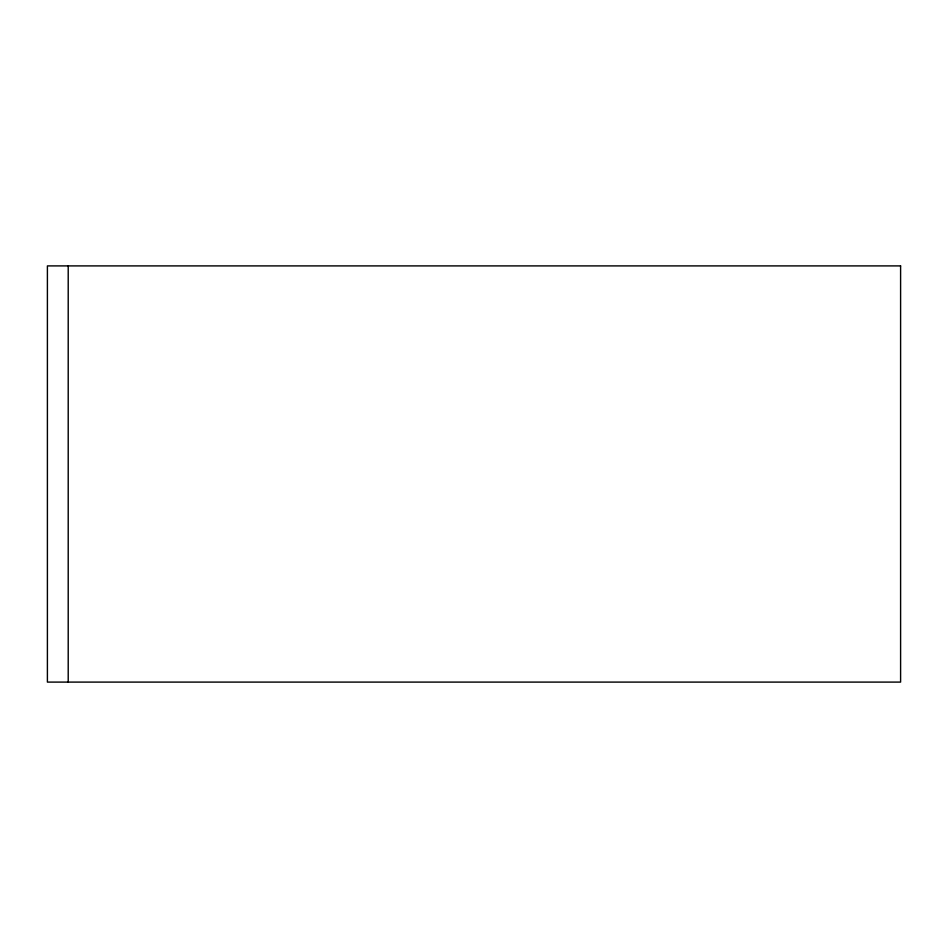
<?xml version="1.0" encoding="UTF-8"?>
<svg xmlns="http://www.w3.org/2000/svg" width="948" height="948" viewBox="0 0 948 948"><rect width="100%" height="100%" fill="white"/><g stroke="black" fill="none" stroke-linecap="round" stroke-linejoin="round"><path stroke-width="1.42" d="M68.209 265.902L68.209 682.098M900.6 265.902L47.4 265.902L47.4 682.098L900.6 682.098L900.6 265.902"/></g></svg>
